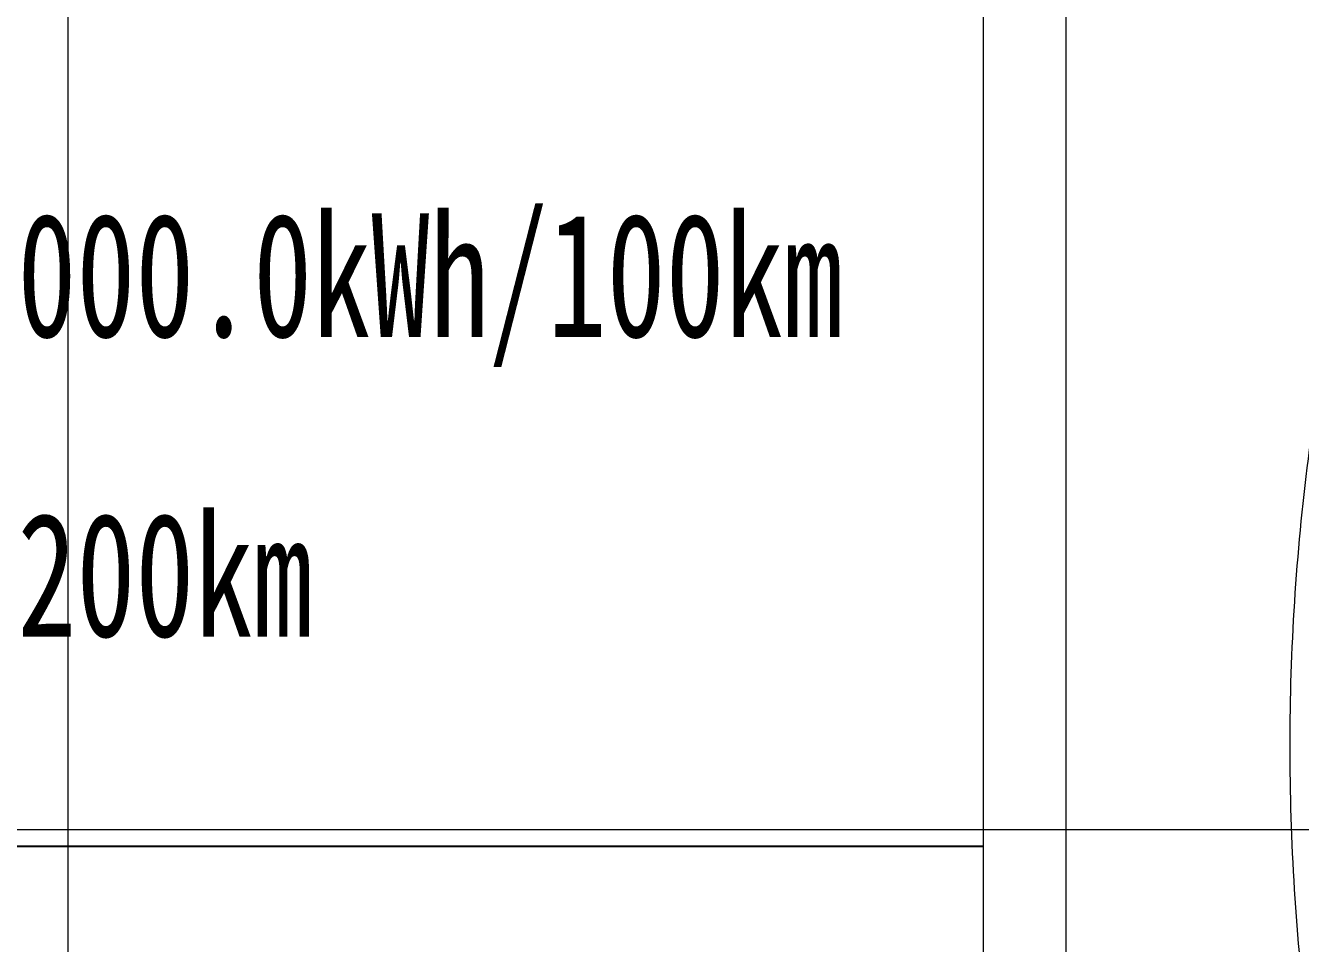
# Model space of a CAD drawing. Header units: millimetres. Extents: x 0 to 1188, y 0 to 840.
# Drawn here: x 298.41 to 329.32, y 681.4 to 703.66 of the extents above; entities that cross this region are included whole.
import ezdxf

# ---------------------------------------------------------------- set-up
doc = ezdxf.new("R2010")
doc.units = ezdxf.units.MM
doc.layers.add('5剖面线层', color=2, linetype='Continuous', lineweight=20)
doc.layers.add('7', color=7, linetype='Continuous')
doc.styles.add('HZTXT1', font='', dxfattribs={"width": 0.7, "height": 5})
doc.styles.add('PC_TEXTSTYLE', font='txt.shx', dxfattribs={"width": 0.8, "bigfont": 'hzfs.shx'})
doc.styles.get('HZTXT1').set_extended_font_data('楷体_GB2312')
doc.dimstyles.new('副本 (2) (2)TH_GBDIM', dxfattribs={"dimtxt": 3.5, "dimasz": 2.5, "dimexe": 2, "dimexo": 0, "dimgap": 1.5, "dimtad": 1, "dimtoh": 1, "dimdec": 1, "dimdsep": 46, "dimtxsty": 'PC_TEXTSTYLE', "dimcen": 2.5, "dimazin": 2, "dimtfac": 0.714286, "dimtdec": 1, "dimtmove": 0, "dimatfit": 3, "dimfxl": 1, "dimtolj": 1, "dimtzin": 0, "dimarcsym": 0})

# ---------------------------------------------------------------- blocks, each defined once
blk = doc.blocks.new('*D37')
at = {"layer": '7', "color": 0, "lineweight": -2, "ltscale": 5, "transparency": 16777216}
for p, q in [((462.9359242315647, 684.1645021548554), (504.84235959812, 684.1645021548554)), ((502.8423595981199, 636.9156089191947), (502.84235959812, 681.6645021548554)), ((299.4381509313532, 634.4156089191947), (504.8423595981199, 634.4156089191947))]:
    blk.add_line(p, q, dxfattribs=at)
at = {"layer": '7', "color": 0, "ltscale": 5, "transparency": 16777216}
for points in [[(502.4256929314533, 681.6645021548554), (503.2590262647867, 681.6645021548554), (502.84235959812, 684.1645021548554)], [(502.4256929314532, 636.9156089191947), (503.2590262647866, 636.9156089191947), (502.8423595981199, 634.4156089191947)]]:
    blk.add_solid(points, dxfattribs=at)
at = {"layer": 'DEFPOINTS', "color": 0, "ltscale": 5, "transparency": 16777216}
for p in [(462.9359242315647, 684.1645021548554), (502.84235959812, 684.1645021548554), (299.4381509313532, 634.4156089191947)]:
    blk.add_point(p, dxfattribs=at)
at = {"layer": '7', "color": 0, "ltscale": 5, "transparency": 16777216, "insert": (499.5923595981199, 660.5216670996301), "char_height": 3.5, "attachment_point": 5, "rotation": 90, "style": 'PC_TEXTSTYLE'}
blk.add_mtext('\\A1;49.7', dxfattribs=at)
blk = doc.blocks.new('*D38')
at = {"layer": '7', "color": 0, "lineweight": -2, "ltscale": 5, "transparency": 16777216}
for p, q in [((299.4381509313532, 774.9706114205262), (490.5379658309207, 774.9706114205262)), ((488.5379658309207, 772.4706114205262), (488.5379658309207, 686.6645021548554)), ((462.9359242315647, 684.1645021548554), (490.5379658309207, 684.1645021548554))]:
    blk.add_line(p, q, dxfattribs=at)
at = {"layer": '7', "color": 0, "ltscale": 5, "transparency": 16777216}
for points in [[(488.121299164254, 772.4706114205262), (488.9546324975874, 772.4706114205262), (488.5379658309207, 774.9706114205262)], [(488.121299164254, 686.6645021548554), (488.9546324975874, 686.6645021548554), (488.5379658309207, 684.1645021548554)]]:
    blk.add_solid(points, dxfattribs=at)
at = {"layer": 'DEFPOINTS', "color": 0, "ltscale": 5, "transparency": 16777216}
for p in [(299.4381509313532, 774.9706114205262), (462.9359242315647, 684.1645021548554), (488.5379658309207, 684.1645021548554)]:
    blk.add_point(p, dxfattribs=at)
at = {"layer": '7', "color": 0, "ltscale": 5, "transparency": 16777216, "insert": (485.2879658309206, 729.5675567876909), "char_height": 3.5, "attachment_point": 5, "rotation": 90, "style": 'PC_TEXTSTYLE'}
blk.add_mtext('\\A1;90.8', dxfattribs=at)

msp = doc.modelspace()

# ---------------------------------------------------------------- linework, layer by layer
at = {"color": 7, "linetype": 'Continuous', "lineweight": 15}
for p, q in [((321.6381534056422, 657.3145021512569), (321.6381534056422, 732.9144996884675)), ((323.6381532678065, 657.3145021512569), (323.6381532678065, 732.9144996884675))]:
    msp.add_line(p, q, dxfattribs=at)
msp.add_line((277.2381616160856, 683.760359934311), (321.6381402466214, 683.760359934311))
msp.add_open_spline([(345.0946739559038, 647.2797200440832), (344.4887347476827, 647.8948483869895), (343.0753708660966, 649.3534681268768), (341.0222435708004, 651.8074785881627), (338.9420011136897, 654.6081046674926), (336.4106422522198, 658.5074064903513), (333.7104185346329, 663.6740272637685), (331.2743598750037, 670.230446374937), (329.6814308333248, 677.0501073944597), (328.9634455353596, 684.0073650972897), (329.1331302520512, 691.0025303818011), (330.1865159043882, 697.9215126222523), (332.1088383172766, 704.6460298459006), (334.8719845755857, 711.0790600944565), (338.4251475426547, 717.1053104996718), (342.7160489687767, 722.6289694905754), (347.6764522189283, 727.5740855445383), (353.2230871674785, 731.8276482854546), (359.2490180615364, 735.4041639729307), (363.5752521767827, 737.1063461701406), (365.7379597479162, 737.9572761538834)], degree=3, knots=[0.008380742701942891, 0.008380742701942891, 0.008380742701942891, 0.008380742701942891, 0.03156877869806652, 0.06293690444959497, 0.09423934925327603, 0.1252369152797408, 0.1877462550798076, 0.2503941230214246, 0.3126353867775365, 0.375372663289447, 0.437770266485825, 0.5000963892251392, 0.5628742617813354, 0.6251321768847254, 0.6876712317450061, 0.7502861555759142, 0.8125271543198404, 0.8752815013954968, 0.9376525555466849, 1, 1, 1, 1], dxfattribs=at)
at = {"layer": '5剖面线层', "color": 1, "linetype": 'ByBlock', "ltscale": 7}
for p, q in [((299.4381509313532, 780.2287497079219), (299.4381509313532, 626.4885028937347)), ((154.3975035545391, 684.1645021548554), (462.9359242315647, 684.1645021548554)), ((325.0798285106669, 684.1645021548554), (432.2345692000342, 684.1645021548554))]:
    msp.add_line(p, q, dxfattribs=at)

# ---------------------------------------------------------------- texts
at = {"style": 'HZTXT1', "width": 0.7}
for s, p in [('平均电耗    000.0kWh/100km', (281.044541515526, 696.1112302494105)), ('剩余里程    200km', (281.044541515526, 688.8455891100587))]:
    msp.add_text(s, height=3, dxfattribs=at).set_placement(p)

# ---------------------------------------------------------------- dimensions: what is measured, and where the dimension line sits
at = {"layer": '7', "color": 4, "ltscale": 5}
dim = msp.add_linear_dim(base=(488.5379658309207, 684.1645021548554), p1=(299.4381509313532, 774.9706114205262), p2=(462.9359242315647, 684.1645021548554), angle=90, dimstyle='副本 (2) (2)TH_GBDIM', dxfattribs=at)
dim.commit()
dim.dimension.update_dxf_attribs({"geometry": '*D38', "text_midpoint": (485.2879658309206, 729.5675567876909)})
dim = msp.add_linear_dim(base=(502.84235959812, 684.1645021548554), p1=(299.4381509313532, 634.4156089191947), p2=(462.9359242315647, 684.1645021548554), angle=90, dimstyle='副本 (2) (2)TH_GBDIM', dxfattribs=at)
dim.commit()
dim.dimension.update_dxf_attribs({"geometry": '*D37', "text_midpoint": (502.8423595981199, 660.5216670996301), "dimtype": 160})

doc.saveas('drawing.dxf')
